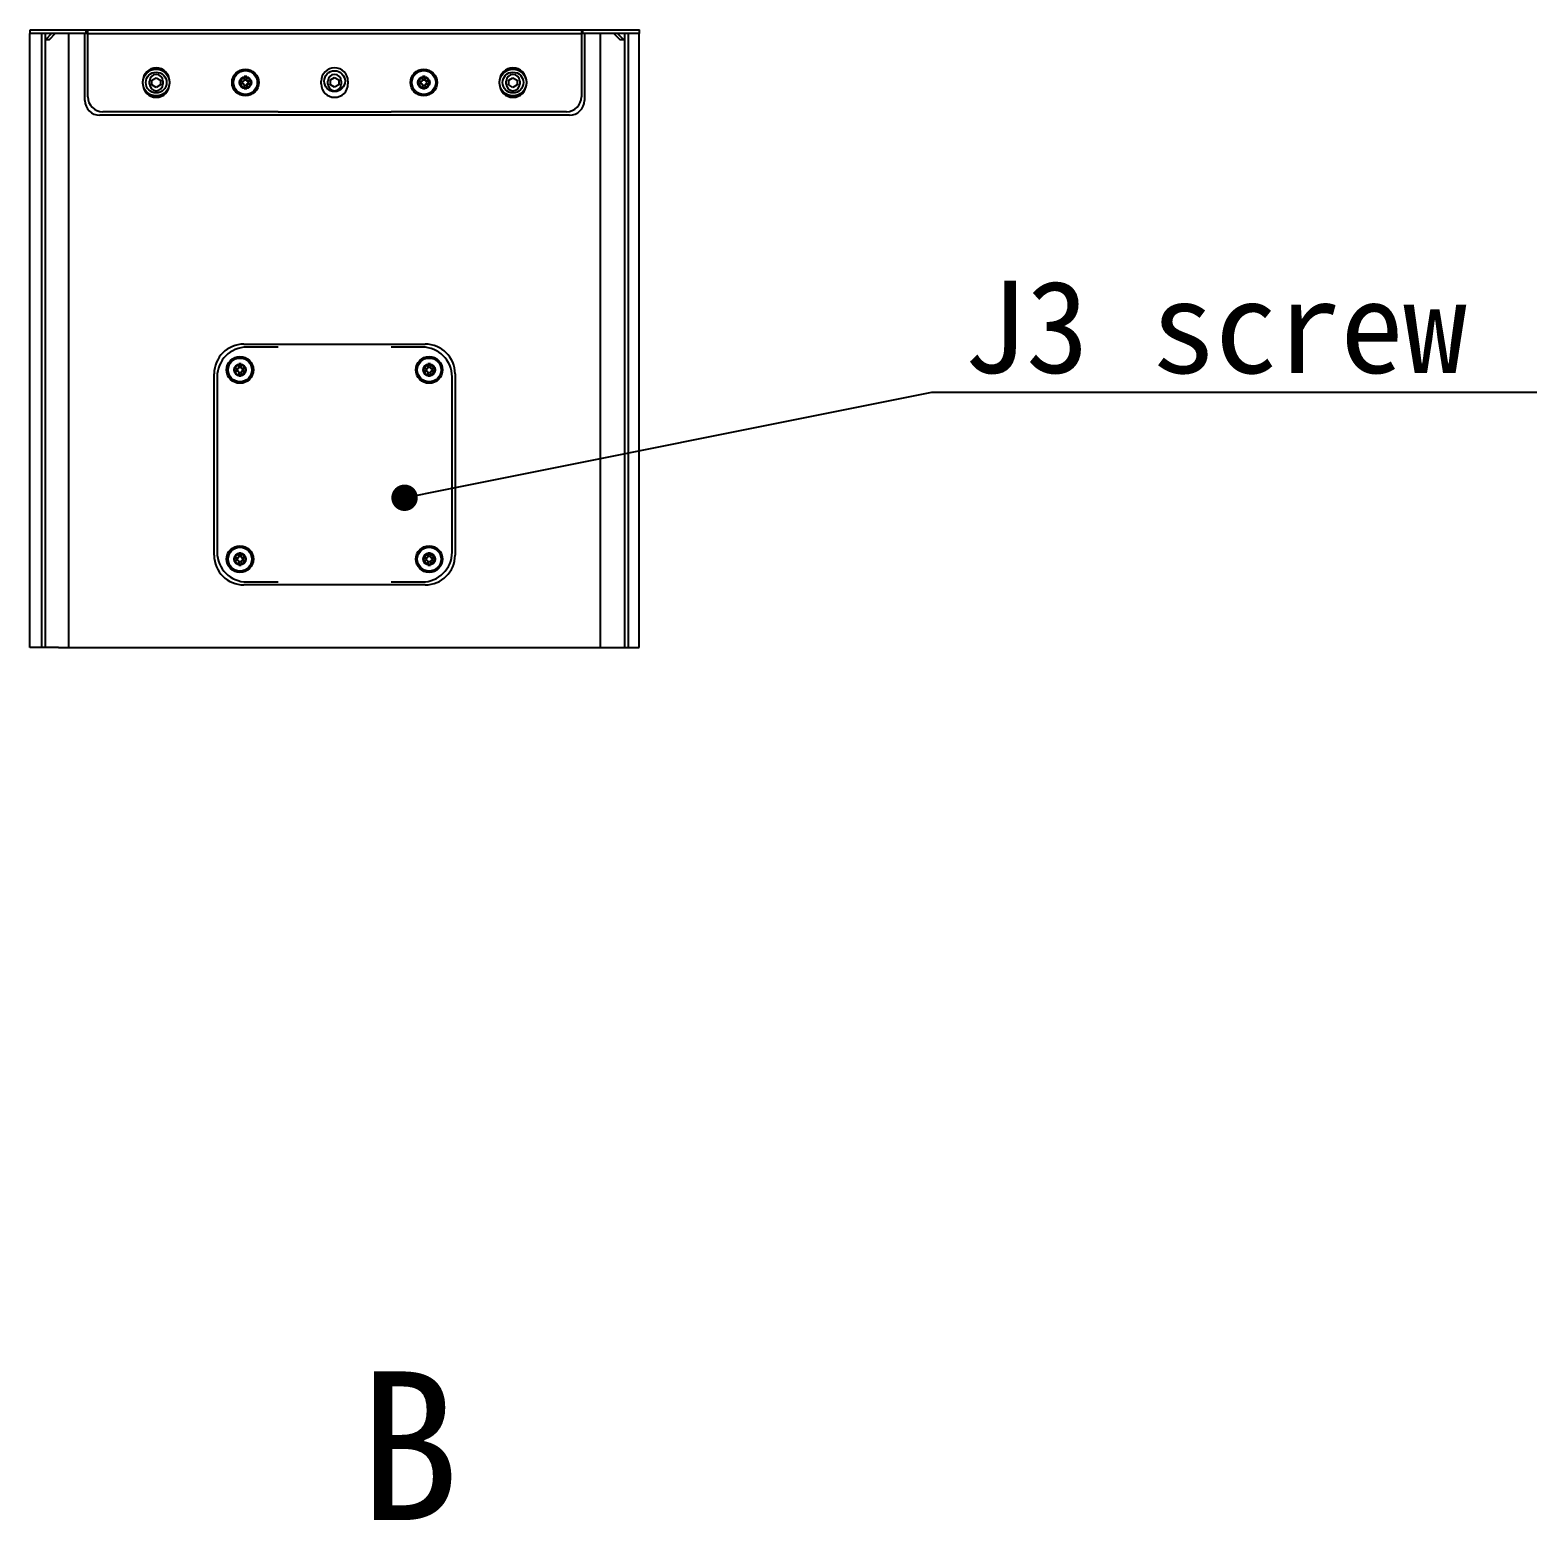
# Model space of a CAD drawing. Header units: millimetres. Extents: x 4086 to 8300, y 123 to 1549.
# Drawn here: x 7116.7 to 7230, y 384.4 to 497.2 of the extents above; entities that cross this region are included whole.
import ezdxf
from ezdxf import colors
from ezdxf.entities.mleader import LeaderData, LeaderLine
from ezdxf.math import Vec2, Vec3

# ---------------------------------------------------------------- set-up
doc = ezdxf.new("R2010")
doc.units = ezdxf.units.MM
doc.layers.add('标注', color=7, linetype='Continuous', lineweight=25)
doc.styles.get("Standard").update_dxf_attribs({"font": 'simsun.ttc'})

# ---------------------------------------------------------------- blocks, each defined once
blk = doc.blocks.new('_Dot')
at = {"color": 0, "linetype": 'ByBlock', "lineweight": -2}
blk.add_line((-0.5, 0), (-1, 0), dxfattribs=at)
at = {"color": 0, "linetype": 'ByBlock', "const_width": 0.5}
blk.add_lwpolyline([(-0.25, 0, 1), (0.25, 0, 1)], format="xyb", close=True, dxfattribs=at)

msp = doc.modelspace()

# ---------------------------------------------------------------- linework, layer by layer
at = {"color": 0, "linetype": 'Continuous'}
for p, q in [((7116.69302, 450.49978), (7116.69302, 496.96228)), ((7116.69302, 496.96228), (7116.71691, 496.96228)), ((7116.71609, 496.96228), (7116.71609, 497.23228)), ((7116.71691, 497.23228), (7135.47275, 497.23228)), ((7121.07275, 496.96228), (7116.71691, 496.96228)), ((7117.5783, 496.96228), (7117.5783, 450.49978)), ((7117.84882, 496.96228), (7117.84882, 450.49978)), ((7118.33468, 496.96228), (7117.88554, 496.51228)), ((7117.88554, 496.51228), (7118.16467, 496.51228)), ((7118.16467, 496.51228), (7118.61381, 496.96228)), ((7119.62438, 450.49978), (7119.62438, 496.96228)), ((7120.84775, 491.89978), (7120.84775, 496.96228)), ((7120.96025, 496.96228), (7120.96025, 497.23228)), ((7121.07275, 492.16978), (7121.07275, 497.23228)), ((7121.07275, 496.96228), (7158.42275, 496.96228)), ((7144.02275, 497.23228), (7162.82502, 497.23228)), ((7158.42275, 497.23228), (7158.42275, 492.16978)), ((7162.82502, 496.96228), (7158.42275, 496.96228)), ((7158.53525, 496.96228), (7158.53525, 497.23228)), ((7158.64775, 496.96228), (7158.64775, 491.89978)), ((7159.87112, 450.49978), (7159.87112, 496.96228)), ((7160.88169, 496.96228), (7161.33083, 496.51228)), ((7161.60996, 496.51228), (7161.16082, 496.96228)), ((7161.33083, 496.51228), (7161.60996, 496.51228)), ((7161.69311, 496.96228), (7161.69311, 450.49978)), ((7161.96363, 496.96228), (7161.96363, 450.49978)), ((7162.80248, 450.49978), (7162.80248, 496.96228)), ((7162.82584, 496.96228), (7162.82584, 497.23228)), ((7125.23525, 493.14516), (7125.23525, 493.35441)), ((7125.7415, 493.13728), (7125.7415, 493.36228)), ((7125.9276, 493.43462), (7126.24775, 493.61946)), ((7125.9276, 493.06494), (7125.9276, 493.43462)), ((7126.24775, 492.88011), (7125.9276, 493.06494)), ((7126.24775, 493.61946), (7126.5679, 493.43462)), ((7126.5679, 493.06494), (7126.24775, 492.88011)), ((7126.5679, 493.43462), (7126.5679, 493.06494)), ((7126.754, 493.36228), (7126.754, 493.13728)), ((7127.26025, 493.35441), (7127.26025, 493.14516)), ((7132.54606, 493.34878), (7132.83125, 493.34878)), ((7132.83125, 493.15078), (7132.54606, 493.15078)), ((7132.78464, 493.15078), (7132.78464, 493.34878)), ((7132.93172, 493.70242), (7132.89875, 493.70147)), ((7132.89875, 493.70147), (7132.89875, 493.41628)), ((7132.89875, 493.46289), (7133.09675, 493.46289)), ((7132.89875, 493.08328), (7132.89875, 492.7981)), ((7133.09675, 493.03667), (7132.89875, 493.03667)), ((7133.09675, 493.41628), (7133.09675, 493.70147)), ((7133.09675, 493.08328), (7133.09675, 492.7981)), ((7133.44943, 493.34878), (7133.16425, 493.34878)), ((7133.16425, 493.15078), (7133.44943, 493.15078)), ((7133.21086, 493.34878), (7133.21086, 493.15078)), ((7138.73525, 493.14516), (7138.73525, 493.35441)), ((7139.2415, 493.13728), (7139.2415, 493.36228)), ((7139.42825, 493.45244), (7139.7484, 493.63728)), ((7139.42825, 493.08277), (7139.42825, 493.45244)), ((7139.7484, 492.89793), (7139.42825, 493.08277)), ((7139.7484, 493.63728), (7140.06855, 493.45244)), ((7140.06855, 493.08277), (7139.7484, 492.89793)), ((7140.06855, 493.45244), (7140.06855, 493.08277)), ((7140.254, 493.36228), (7140.254, 493.13728)), ((7140.76025, 493.35441), (7140.76025, 493.14516)), ((7146.04606, 493.34878), (7146.33125, 493.34878)), ((7146.33125, 493.15078), (7146.04606, 493.15078)), ((7146.28464, 493.15078), (7146.28464, 493.34878)), ((7146.43172, 493.70242), (7146.39875, 493.70147)), ((7146.39875, 493.70147), (7146.39875, 493.41628)), ((7146.39875, 493.46289), (7146.59675, 493.46289)), ((7146.39875, 493.08328), (7146.39875, 492.7981)), ((7146.59675, 493.03667), (7146.39875, 493.03667)), ((7146.59675, 493.41628), (7146.59675, 493.70147)), ((7146.59675, 493.08328), (7146.59675, 492.7981)), ((7146.94943, 493.34878), (7146.66425, 493.34878)), ((7146.66425, 493.15078), (7146.94943, 493.15078)), ((7146.71086, 493.34878), (7146.71086, 493.15078)), ((7152.23525, 493.14516), (7152.23525, 493.35441)), ((7152.7415, 493.13728), (7152.7415, 493.36228)), ((7152.9276, 493.43462), (7153.24775, 493.61946)), ((7152.9276, 493.06494), (7152.9276, 493.43462)), ((7153.24775, 492.88011), (7152.9276, 493.06494)), ((7153.24775, 493.61946), (7153.5679, 493.43462)), ((7153.5679, 493.06494), (7153.24775, 492.88011)), ((7153.5679, 493.43462), (7153.5679, 493.06494)), ((7153.754, 493.36228), (7153.754, 493.13728)), ((7154.26025, 493.35441), (7154.26025, 493.14516)), ((7133.06378, 492.79715), (7133.09675, 492.7981)), ((7146.56378, 492.79715), (7146.59675, 492.7981)), ((7157.52275, 490.77478), (7121.97275, 490.77478)), ((7135.47275, 491.04478), (7122.19775, 491.04478)), ((7157.29775, 491.04478), (7144.02275, 491.04478)), ((7132.88525, 473.44978), (7146.61025, 473.44978)), ((7135.47275, 473.22478), (7133.11025, 473.22478)), ((7146.38525, 473.22478), (7144.02275, 473.22478)), ((7132.13661, 471.59574), (7132.42179, 471.59574)), ((7132.42179, 471.39774), (7132.13661, 471.39774)), ((7132.37518, 471.39774), (7132.37518, 471.59574)), ((7132.52226, 471.94937), (7132.48929, 471.94842)), ((7132.48929, 471.94842), (7132.48929, 471.66324)), ((7132.48929, 471.70985), (7132.68729, 471.70985)), ((7132.48929, 471.33024), (7132.48929, 471.04505)), ((7132.68729, 471.66324), (7132.68729, 471.94842)), ((7132.68729, 471.33024), (7132.68729, 471.04505)), ((7133.03998, 471.59574), (7132.75479, 471.59574)), ((7132.75479, 471.39774), (7133.03998, 471.39774)), ((7132.8014, 471.59574), (7132.8014, 471.39774)), ((7146.45552, 471.59574), (7146.74071, 471.59574)), ((7146.74071, 471.39774), (7146.45552, 471.39774)), ((7146.6941, 471.39774), (7146.6941, 471.59574)), ((7146.84118, 471.94937), (7146.80821, 471.94842)), ((7146.80821, 471.94842), (7146.80821, 471.66324)), ((7146.80821, 471.70985), (7147.00621, 471.70985)), ((7146.80821, 471.33024), (7146.80821, 471.04505)), ((7147.00621, 471.66324), (7147.00621, 471.94842)), ((7147.00621, 471.33024), (7147.00621, 471.04505)), ((7147.35889, 471.59574), (7147.07371, 471.59574)), ((7147.07371, 471.39774), (7147.35889, 471.39774)), ((7147.12031, 471.59574), (7147.12031, 471.39774)), ((7130.63525, 457.47478), (7130.63525, 471.19978)), ((7130.86025, 470.97478), (7130.86025, 457.69978)), ((7132.68729, 471.28363), (7132.48929, 471.28363)), ((7132.65432, 471.0441), (7132.68729, 471.04505)), ((7147.00621, 471.28363), (7146.80821, 471.28363)), ((7146.97323, 471.0441), (7147.00621, 471.04505)), ((7148.63525, 457.69978), (7148.63525, 470.97478)), ((7148.86025, 471.19978), (7148.86025, 457.47478)), ((7132.13661, 457.27683), (7132.42179, 457.27683)), ((7132.42179, 457.07883), (7132.13661, 457.07883)), ((7132.37518, 457.07883), (7132.37518, 457.27683)), ((7132.52226, 457.63046), (7132.48929, 457.62951)), ((7132.48929, 457.62951), (7132.48929, 457.34433)), ((7132.48929, 457.39093), (7132.68729, 457.39093)), ((7132.48929, 457.01133), (7132.48929, 456.72614)), ((7132.68729, 456.96472), (7132.48929, 456.96472)), ((7132.65432, 456.72519), (7132.68729, 456.72614)), ((7132.68729, 457.34433), (7132.68729, 457.62951)), ((7132.68729, 457.01133), (7132.68729, 456.72614)), ((7133.03998, 457.27683), (7132.75479, 457.27683)), ((7132.75479, 457.07883), (7133.03998, 457.07883)), ((7132.8014, 457.27683), (7132.8014, 457.07883)), ((7146.45552, 457.27683), (7146.74071, 457.27683)), ((7146.74071, 457.07883), (7146.45552, 457.07883)), ((7146.6941, 457.07883), (7146.6941, 457.27683)), ((7146.84118, 457.63046), (7146.80821, 457.62951)), ((7146.80821, 457.62951), (7146.80821, 457.34433)), ((7146.80821, 457.39093), (7147.00621, 457.39093)), ((7146.80821, 457.01133), (7146.80821, 456.72614)), ((7147.00621, 456.96472), (7146.80821, 456.96472)), ((7146.97323, 456.72519), (7147.00621, 456.72614)), ((7147.00621, 457.34433), (7147.00621, 457.62951)), ((7147.00621, 457.01133), (7147.00621, 456.72614)), ((7147.35889, 457.27683), (7147.07371, 457.27683)), ((7147.07371, 457.07883), (7147.35889, 457.07883)), ((7147.12031, 457.27683), (7147.12031, 457.07883)), ((7133.11025, 455.44978), (7135.47275, 455.44978)), ((7144.02275, 455.44978), (7146.38525, 455.44978)), ((7146.61025, 455.22478), (7132.88525, 455.22478))]:
    msp.add_line(p, q, dxfattribs=at)
at = {"color": 0}
for p, q in [((7135.47275, 497.23228), (7144.02275, 497.23228)), ((7135.47275, 491.04478), (7144.02275, 491.04478)), ((7117.5783, 450.49978), (7116.69302, 450.49978)), ((7117.84882, 450.49978), (7117.5783, 450.49978)), ((7118.8492, 450.49978), (7117.84882, 450.49978)), ((7118.8492, 450.49978), (7119.62438, 450.49978)), ((7119.62438, 450.49978), (7159.87112, 450.49978)), ((7159.87112, 450.49978), (7161.69311, 450.49978)), ((7161.69311, 450.49978), (7161.96363, 450.49978)), ((7161.96363, 450.49978), (7162.80248, 450.49978))]:
    msp.add_line(p, q, dxfattribs=at)
at = {"color": 0, "linetype": 'Continuous'}
for points in [[(7132.54606, 493.34878), (7132.54454, 493.28281), (7132.54454, 493.21676), (7132.54606, 493.15078)], [(7132.99775, 493.70318), (7132.96473, 493.70299), (7132.93172, 493.70242)], [(7133.09675, 493.70147), (7133.06378, 493.70242), (7133.03077, 493.70299), (7132.99775, 493.70318)], [(7133.44943, 493.15078), (7133.45096, 493.21676), (7133.45096, 493.28281), (7133.44943, 493.34878)], [(7146.04606, 493.34878), (7146.04454, 493.28281), (7146.04454, 493.21676), (7146.04606, 493.15078)], [(7146.49775, 493.70318), (7146.46473, 493.70299), (7146.43172, 493.70242)], [(7146.59675, 493.70147), (7146.56378, 493.70242), (7146.53077, 493.70299), (7146.49775, 493.70318)], [(7146.94943, 493.15078), (7146.95096, 493.21676), (7146.95096, 493.28281), (7146.94943, 493.34878)], [(7132.89875, 492.7981), (7132.93172, 492.79715), (7132.96473, 492.79657), (7132.99775, 492.79638)], [(7132.99775, 492.79638), (7133.03077, 492.79657), (7133.06378, 492.79715)], [(7146.39875, 492.7981), (7146.43172, 492.79715), (7146.46473, 492.79657), (7146.49775, 492.79638)], [(7146.49775, 492.79638), (7146.53077, 492.79657), (7146.56378, 492.79715)], [(7132.13661, 471.59574), (7132.13508, 471.52976), (7132.13508, 471.46371), (7132.13661, 471.39774)], [(7132.58829, 471.95014), (7132.55527, 471.94995), (7132.52226, 471.94937)], [(7132.68729, 471.94842), (7132.65432, 471.94937), (7132.62132, 471.94995), (7132.58829, 471.95014)], [(7133.03998, 471.39774), (7133.0415, 471.46371), (7133.0415, 471.52976), (7133.03998, 471.59574)], [(7146.45552, 471.59574), (7146.454, 471.52976), (7146.454, 471.46371), (7146.45552, 471.39774)], [(7146.90721, 471.95014), (7146.87418, 471.94995), (7146.84118, 471.94937)], [(7147.00621, 471.94842), (7146.97323, 471.94937), (7146.94023, 471.94995), (7146.90721, 471.95014)], [(7147.35889, 471.39774), (7147.36041, 471.46371), (7147.36041, 471.52976), (7147.35889, 471.59574)], [(7132.48929, 471.04505), (7132.52226, 471.0441), (7132.55527, 471.04353), (7132.58829, 471.04334)], [(7132.58829, 471.04334), (7132.62132, 471.04353), (7132.65432, 471.0441)], [(7146.80821, 471.04505), (7146.84118, 471.0441), (7146.87418, 471.04353), (7146.90721, 471.04334)], [(7146.90721, 471.04334), (7146.94023, 471.04353), (7146.97323, 471.0441)], [(7132.13661, 457.27683), (7132.13508, 457.21085), (7132.13508, 457.1448), (7132.13661, 457.07883)], [(7132.48929, 456.72614), (7132.52226, 456.72519), (7132.55527, 456.72462), (7132.58829, 456.72443)], [(7132.58829, 457.63122), (7132.55527, 457.63103), (7132.52226, 457.63046)], [(7132.68729, 457.62951), (7132.65432, 457.63046), (7132.62132, 457.63103), (7132.58829, 457.63122)], [(7132.58829, 456.72443), (7132.62132, 456.72462), (7132.65432, 456.72519)], [(7133.03998, 457.07883), (7133.0415, 457.1448), (7133.0415, 457.21085), (7133.03998, 457.27683)], [(7146.45552, 457.27683), (7146.454, 457.21085), (7146.454, 457.1448), (7146.45552, 457.07883)], [(7146.80821, 456.72614), (7146.84118, 456.72519), (7146.87418, 456.72462), (7146.90721, 456.72443)], [(7146.90721, 457.63122), (7146.87418, 457.63103), (7146.84118, 457.63046)], [(7147.00621, 457.62951), (7146.97323, 457.63046), (7146.94023, 457.63103), (7146.90721, 457.63122)], [(7146.90721, 456.72443), (7146.94023, 456.72462), (7146.97323, 456.72519)], [(7147.35889, 457.07883), (7147.36041, 457.1448), (7147.36041, 457.21085), (7147.35889, 457.27683)]]:
    msp.add_lwpolyline(points, dxfattribs=at)
for centre, radius in [((7126.24775, 493.24978), 1.0125), ((7126.24775, 493.24978), 0.7875), ((7132.99775, 493.24978), 1.0125), ((7132.99775, 493.24978), 0.9), ((7139.74775, 493.35441), 0.7875), ((7146.49775, 493.24978), 1.0125), ((7146.49775, 493.24978), 0.9), ((7153.24775, 493.24978), 1.0125), ((7153.24775, 493.24978), 0.7875), ((7132.99775, 493.24978), 0.45), ((7132.99775, 493.24978), 0.39375), ((7146.49775, 493.24978), 0.45), ((7146.49775, 493.24978), 0.39375), ((7132.58829, 471.49674), 1.0125), ((7146.90721, 471.49674), 1.0125), ((7132.58829, 471.49674), 0.9), ((7132.58829, 471.49674), 0.45), ((7132.58829, 471.49674), 0.39375), ((7146.90721, 471.49674), 0.9), ((7146.90721, 471.49674), 0.45), ((7146.90721, 471.49674), 0.39375), ((7132.58829, 457.17783), 1.0125), ((7132.58829, 457.17783), 0.9), ((7146.90721, 457.17783), 1.0125), ((7146.90721, 457.17783), 0.9), ((7132.58829, 457.17783), 0.45), ((7132.58829, 457.17783), 0.39375), ((7146.90721, 457.17783), 0.45), ((7146.90721, 457.17783), 0.39375)]:
    msp.add_circle(centre, radius, dxfattribs=at)
for centre, radius, start, end in [((7126.24775, 493.35441), 1.0125, 0, 180), ((7139.74775, 493.35441), 1.0125, 0, 180), ((7153.24775, 493.35441), 1.0125, 0, 180), ((7126.24775, 493.14516), 1.0125, 180, 0), ((7126.24775, 493.36228), 0.50625, 0, 180), ((7126.24775, 493.13728), 0.50625, 180, 0), ((7132.83125, 493.41628), 0.0675, 270, 0), ((7132.83125, 493.08328), 0.0675, 0, 90), ((7133.16425, 493.41628), 0.0675, 180, 270), ((7133.16425, 493.08328), 0.0675, 90, 180), ((7139.74775, 493.14516), 1.0125, 180, 0), ((7139.74775, 493.36228), 0.50625, 0, 180), ((7139.74775, 493.13728), 0.50625, 180, 0), ((7146.33125, 493.41628), 0.0675, 270, 0), ((7146.33125, 493.08328), 0.0675, 0, 90), ((7146.66425, 493.41628), 0.0675, 180, 270), ((7146.66425, 493.08328), 0.0675, 90, 180), ((7153.24775, 493.14516), 1.0125, 180, 0), ((7153.24775, 493.36228), 0.50625, 0, 180), ((7153.24775, 493.13728), 0.50625, 180, 0), ((7121.97275, 491.89978), 1.125, 180, 270), ((7122.19775, 492.16978), 1.125, 180, 270), ((7157.29775, 492.16978), 1.125, 270, 0), ((7157.52275, 491.89978), 1.125, 270, 0), ((7132.88525, 471.19978), 2.25, 90, 180), ((7133.11025, 470.97478), 2.25, 90, 180), ((7146.38525, 470.97478), 2.25, 0, 90), ((7146.61025, 471.19978), 2.25, 0, 90), ((7132.42179, 471.66324), 0.0675, 270, 0), ((7132.42179, 471.33024), 0.0675, 0, 90), ((7132.75479, 471.66324), 0.0675, 180, 270), ((7132.75479, 471.33024), 0.0675, 90, 180), ((7146.74071, 471.66324), 0.0675, 270, 0), ((7146.74071, 471.33024), 0.0675, 0, 90), ((7147.07371, 471.66324), 0.0675, 180, 270), ((7147.07371, 471.33024), 0.0675, 90, 180), ((7132.88525, 457.47478), 2.25, 180, 270), ((7133.11025, 457.69978), 2.25, 180, 270), ((7132.42179, 457.34433), 0.0675, 270, 0), ((7132.42179, 457.01133), 0.0675, 0, 90), ((7132.75479, 457.34433), 0.0675, 180, 270), ((7132.75479, 457.01133), 0.0675, 90, 180), ((7146.38525, 457.69978), 2.25, 270, 0), ((7146.61025, 457.47478), 2.25, 270, 0), ((7146.74071, 457.34433), 0.0675, 270, 0), ((7146.74071, 457.01133), 0.0675, 0, 90), ((7147.07371, 457.34433), 0.0675, 180, 270), ((7147.07371, 457.01133), 0.0675, 90, 180)]:
    msp.add_arc(centre, radius, start, end, dxfattribs=at)

# ---------------------------------------------------------------- texts
at = {"layer": '标注', "insert": (7141.53933, 395.69557), "char_height": 11.25, "attachment_point": 1}
msp.add_mtext_dynamic_manual_height_columns('B', width=23.648332, gutter_width=25, heights=[0], dxfattribs=at)

# ---------------------------------------------------------------- leaders
ml = msp.add_multileader_mtext('Standard')
ml.set_content('J3 {\\C256;screw rod oil inlet cover plate}')
ml.set_leader_properties()
ml.set_arrow_properties(name='DOT')
ml.build(insert=Vec2(0, 0))
ml.multileader.update_dxf_attribs({"text_left_attachment_type": 6, "text_right_attachment_type": 6, "dogleg_length": 0.36, "arrow_head_size": 2})
ctx = ml.context
ctx.base_point, ctx.char_height, ctx.arrow_head_size, ctx.plane_origin = Vec3(7185.30375, 469.81904), 7, 2, Vec3(7145.04177, 461.8222)
ctx.left_attachment, ctx.right_attachment = 6, 6
notes = []
notes.append((ctx, [(0, (1, 1, 0), (7184.94375, 469.81904), (1, 0), 0.36, [(0, [(7145.04177, 461.8222)], 0, [])])]))
ctx.mtext.insert, ctx.mtext.flow_direction = Vec3(7187.30375, 478.26597), 5
for ctx, leaders in notes:
    for number, flags, end, landing, length, lines in leaders:
        leader = LeaderData()
        leader.index, (leader.has_last_leader_line, leader.has_dogleg_vector, leader.attachment_direction) = number, flags
        leader.last_leader_point, leader.dogleg_vector, leader.dogleg_length = Vec3(end), Vec3(landing), length
        for number, points, colour, breaks in lines:
            line = LeaderLine()
            line.index, line.vertices, line.color, line.breaks = number, Vec3.list(points), colors.encode_raw_color(colour), breaks
            leader.lines.append(line)
        ctx.leaders.append(leader)

doc.saveas('drawing.dxf')
